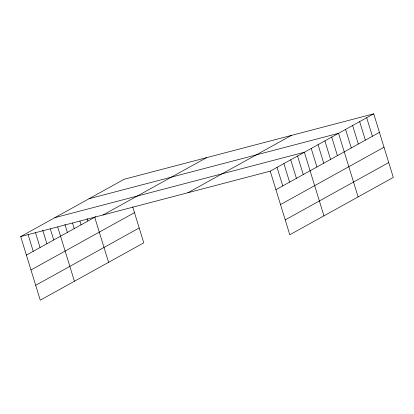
<?xml version="1.0" encoding="UTF-8"?>
<svg xmlns="http://www.w3.org/2000/svg" width="414" height="414" viewBox="0 0 414 414"><rect width="100%" height="100%" fill="white"/><g stroke="black" fill="none" stroke-linecap="round" stroke-linejoin="round"><path stroke-width="0.62" d="M132.651 206.695L143.772 242.842L40.267 300.171L20.7 236.575L124.205 179.246L373.733 113.829L393.3 177.425L289.795 234.754L270.228 171.158L373.733 113.829M26.403 255.102L95.8 216.667M103.045 214.985L206.55 157.656M30.978 269.975L134.483 212.646M187.884 192.748L291.389 135.419M35.692 285.298L139.197 227.969M275.931 189.69L379.436 132.361M280.506 204.563L384.011 147.234M285.22 219.886L388.725 162.557M89.015 198.736L338.543 133.324L358.11 196.919M54.855 217.655L304.383 152.243L323.95 215.839M20.7 236.575L270.228 171.158M366.695 117.731L372.398 136.258M359.657 121.628L365.36 140.16M352.619 125.525L358.322 144.056M345.581 129.422L351.284 147.953M331.712 137.106L337.41 155.638M324.881 140.889L330.579 159.421M318.05 144.672L323.748 163.204M311.219 148.455L316.917 166.987M297.552 156.026L303.255 174.553M290.721 159.809L296.424 178.341M283.89 163.592L289.593 182.124M277.059 167.375L282.762 185.907M94.713 217.267L108.582 262.331M87.126 218.582L87.882 221.05M79.912 221.128L81.051 224.833M72.512 223.058L74.22 228.616M64.92 224.372L67.389 232.399M57.706 226.919L74.422 281.251M50.306 228.849L53.727 239.97M42.714 230.163L46.896 243.753M35.5 232.709L40.065 247.536M28.1 234.645L33.234 251.319"/></g></svg>
